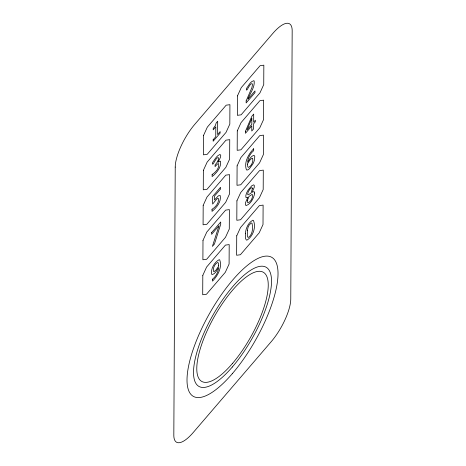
<?xml version="1.0" encoding="UTF-8"?>
<svg xmlns="http://www.w3.org/2000/svg" width="466" height="466" viewBox="0 0 466 466"><rect width="100%" height="100%" fill="white"/><g stroke="black" fill="none" stroke-linecap="round" stroke-linejoin="round"><path stroke-width="0.7" d="M175.228 167.084L173.824 435.133A34.204 11.388 -60.6 0 0 193.209 432.535L271.177 341.724A34.204 11.388 -60.6 0 0 290.772 298.916L292.176 30.867A34.204 11.388 -60.6 0 0 272.791 33.465L194.823 124.276A34.204 11.388 -60.6 0 0 175.228 167.084M202.815 275.324L202.71 294.757L206.461 294.256L225.305 272.307L229.091 264.03L229.196 244.598L225.445 245.099L206.601 267.047L202.815 275.324M202.995 240.34L202.896 259.778L206.642 259.271L225.486 237.328L229.278 229.051L229.377 209.618L225.631 210.119L206.787 232.068L202.995 240.34M203.182 205.36L203.077 224.793L206.828 224.292L225.672 202.349L229.458 194.072L229.557 174.639L225.812 175.14L206.968 197.083L203.182 205.36M203.362 170.381L203.263 189.813L207.009 189.312L225.853 167.364L229.639 159.092L229.744 139.654L225.993 140.161L207.154 162.104L203.362 170.381M203.549 135.402L203.444 154.834L207.195 154.333L226.033 132.385L229.825 124.107L229.924 104.675L226.179 105.176L207.335 127.125L203.549 135.402M211.628 232.604L211.616 234.34L219.032 225.707L212.397 246.398L214.447 244.009L220.709 224.222L220.721 222.008L211.628 232.604M212.123 174.5L212.112 176.597C216.562 172.997 221.402 167.428 220.569 161.358L219.853 161.102C214.558 165.081 222.748 156.768 220.284 154.648L219.888 154.491C216.41 155.795 214.686 159.756 212.578 162.564C211.873 168.354 215.671 157.648 217.913 157.601L218.606 157.869L218.449 159.628L216.894 162.686L215.082 164.958L215.071 166.607L217.086 164.37L218.041 163.665L218.671 163.747C219.492 168.209 215.636 172.304 212.123 174.5M212.024 209.292L212.018 211.389C216.579 207.679 221.455 201.755 220.208 195.545L218.408 195.807L214.506 199.966L214.523 196.035L220.535 189.039L220.54 187.297L212.677 196.46L212.636 204.073L216.812 199.011L217.826 198.359L218.42 198.493C219.177 202.984 215.595 207.05 212.024 209.292M213.16 139.73L213.154 141.239L220.138 133.101L220.15 131.593L217.61 134.552L217.68 121.23L216.183 122.966L215.391 125.511L213.218 128.47L213.212 129.822L215.81 126.799L215.758 136.707L213.16 139.73M212.519 279.227L212.508 281.12C217.739 275.837 222.445 267.298 219.731 259.9L219.078 259.725C214.284 262.329 210.615 268.824 211.698 274.293L212.187 274.567C215.409 273.816 216.94 270.117 218.612 267.606C218.28 272.092 215.968 276.367 212.519 279.227M236.728 235.819L236.629 255.251L240.374 254.751L259.218 232.808L263.01 224.53L263.109 205.098L259.364 205.599L240.52 227.542L236.728 235.819M236.914 200.84L236.81 220.272L240.561 219.771L259.405 197.823L263.191 189.551L263.296 170.113L259.545 170.62L240.701 192.563L236.914 200.84M237.095 165.861L236.996 185.293L240.741 184.792L259.585 162.844L263.377 154.566L263.476 135.134L259.731 135.635L240.887 157.584L237.095 165.861M237.281 130.876L237.177 150.314L240.928 149.807L259.772 127.865L263.558 119.587L263.657 100.155L259.911 100.656L241.068 122.605L237.281 130.876M237.462 95.897L237.363 115.329L241.108 114.828L259.952 92.885L263.739 84.608L263.843 65.176L260.092 65.677L241.254 87.62L237.462 95.897M245.477 131.214L245.465 133.299L251.797 125.919L251.774 131.004L253.62 128.849L253.644 123.77L255.351 121.783L255.356 120.193L253.655 122.179L253.696 114.071L251.925 116.133L245.477 131.214M246.153 100.872L246.141 102.951L254.984 92.647L254.995 90.946L247.947 99.153C250.003 93.258 254.96 87.474 254.174 80.968L253.819 80.688C250.236 81.457 248.628 85.796 246.514 88.406C245.844 94.26 249.456 83.531 251.791 83.67L252.298 83.845L252.485 84.707L251.873 87.713L246.153 100.872M251.838 118.556L251.809 124.335L246.974 129.962L251.838 118.556M253.685 148.77L253.673 150.664C250.207 153.518 247.964 157.828 247.562 162.296C249.24 159.774 250.784 156.069 254.017 155.318L254.78 156.302L254.494 159.908A8.004 2.662 -60.6 0 1 252.817 164.061L249.362 168.779L247.784 169.956L246.479 169.962C243.706 162.582 248.495 154.06 253.685 148.77M247.528 164.166L247.796 166.828L248.512 167.41C251.547 165.937 253.399 161.766 252.694 158.475L252.391 158.259C249.968 158.865 248.937 161.877 247.557 163.706L247.528 164.166M218.676 265.206L218.63 266.185L216.055 269.989L214.238 271.596L213.492 271.428C212.799 268.113 214.64 263.966 217.686 262.463L218.42 263.063L218.676 265.206M245.366 233.577L245.547 238.592L246.363 240.019L246.992 240.112C253.16 236.32 256.277 226.93 253.376 220.348L252.747 220.249C248.128 222.83 245.803 228.468 245.366 233.577M247.359 230.519L247.318 235.732L247.708 237.13L248.495 237.38C252.799 234.258 253.079 227.915 252.001 223.202L251.215 222.981L249.17 225.066L248.122 227.064L247.359 230.519M252.496 188.421L251.052 193.064L248.436 194.747A3.6 1.2 -60.6 0 1 247.679 193.92L248.355 191.532L250.073 188.934L251.861 187.518L252.496 188.421M254.704 193.029C253.894 197.939 250.953 203.986 246.054 205.623L245.442 204.743L245.53 202.611L247.813 197.304L246.252 197.683L245.873 197.281L245.832 195.504L246.45 193.402A7.223 2.406 -60.6 0 1 248.378 189.738L251.85 185.678L253.731 184.839L254.314 185.503L254.238 187.355L252.182 192.237L254.069 191.555L254.704 193.029M247.411 200.45L247.737 202.774C250.889 202.162 252.753 197.794 252.648 194.8L251.885 194.52L248.966 196.454L247.411 200.45M232.318 363.649A62.66 20.859 -60.6 0 0 263.529 272.389A62.66 20.859 -60.6 0 0 201.679 344.421A62.66 20.859 -60.6 0 0 232.318 363.649M232.301 367.027A68.409 22.776 -60.6 0 0 266.377 267.391A68.409 22.776 -60.6 0 0 198.854 346.034A68.409 22.776 -60.6 0 0 232.301 367.027M232.266 373.726A79.808 26.568 -60.6 0 0 272.022 257.488A79.808 26.568 -60.6 0 0 193.244 349.238A79.808 26.568 -60.6 0 0 232.266 373.726"/></g></svg>
